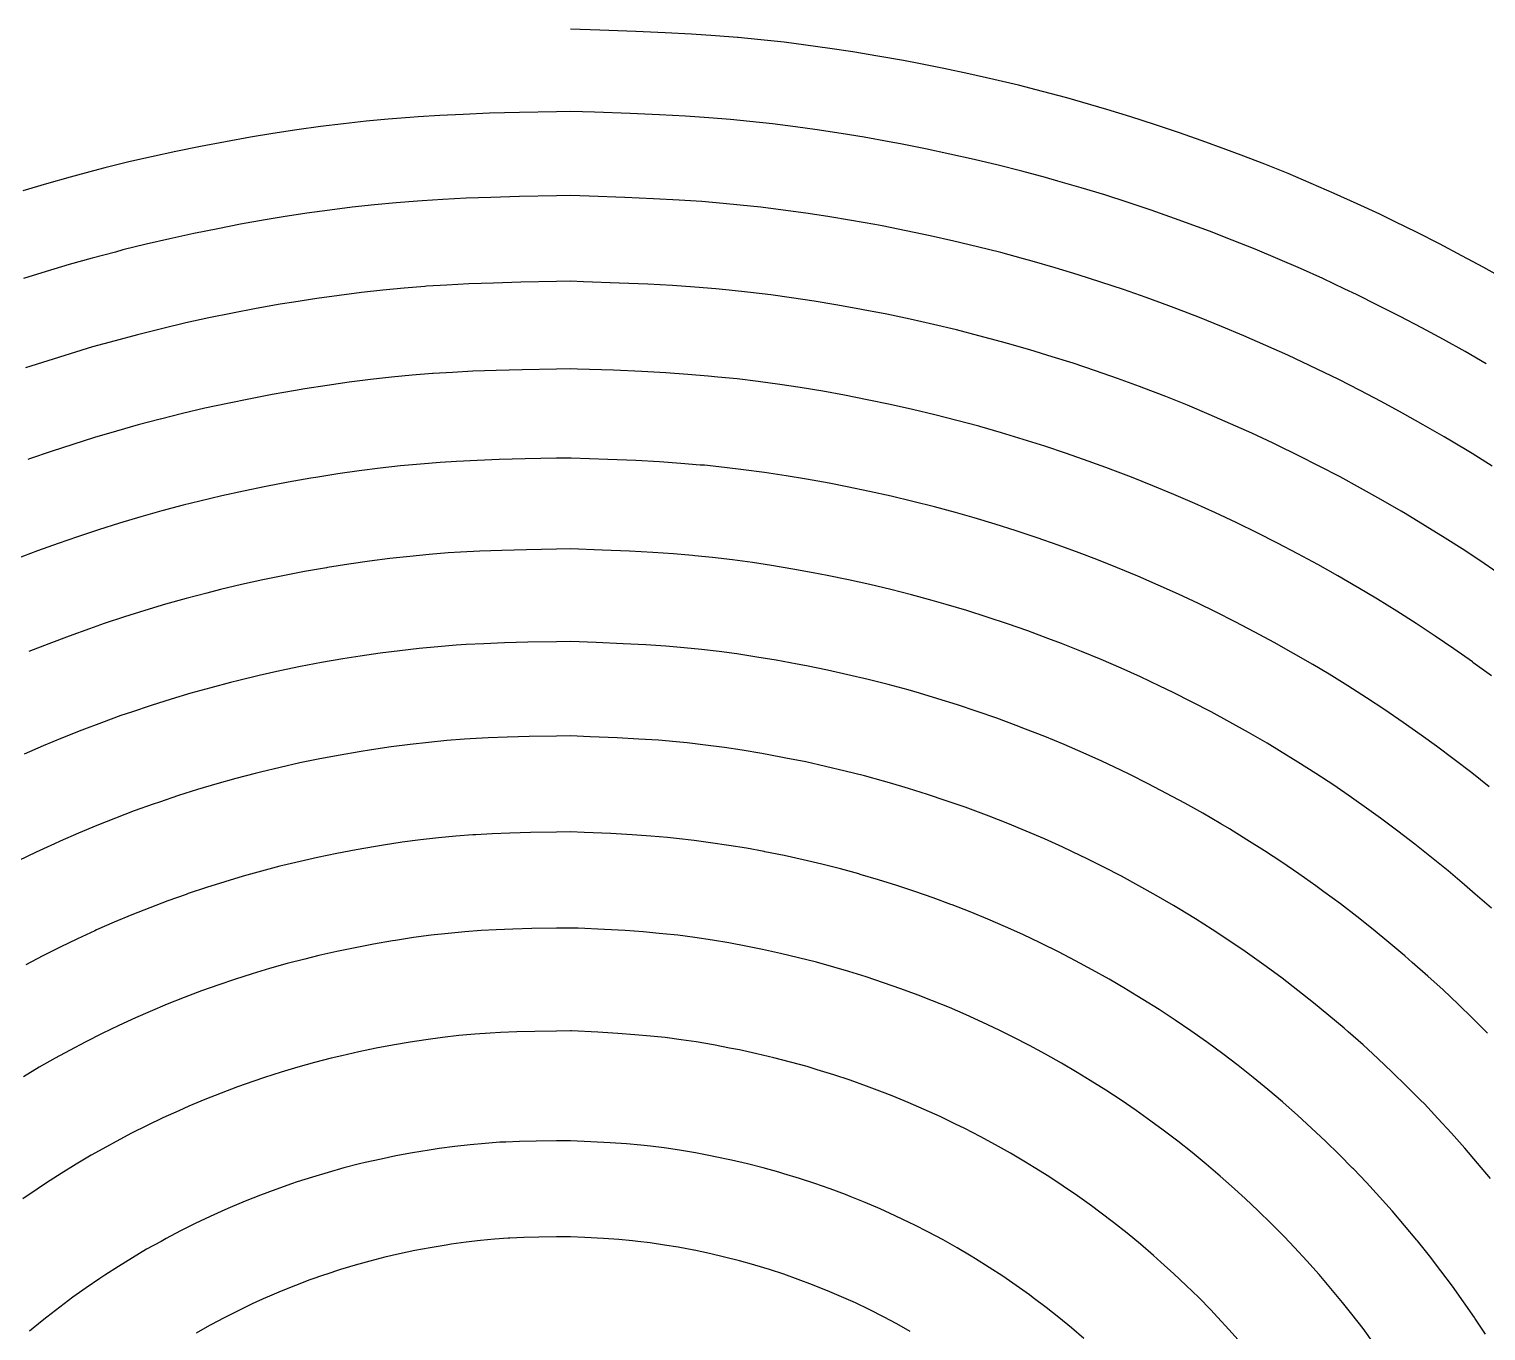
# Model space of a CAD drawing. Header units: inches. Extents: x -136 to 139, y -137 to 140.
# Drawn here: x -39.4 to 66.7, y 45.1 to 140 of the extents above; entities that cross this region are included whole.
import ezdxf

# ---------------------------------------------------------------- set-up
doc = ezdxf.new("R2010")
doc.units = ezdxf.units.IN
doc.header["$MEASUREMENT"] = 0
doc.linetypes.add('Continuous2', pattern=[0])
doc.layers.add('REV 6 Trace', color=1, linetype='Continuous')

msp = doc.modelspace()

# ---------------------------------------------------------------- linework, layer by layer
at = {"layer": 'REV 6 Trace', "color": 7, "linetype": 'Continuous2', "lineweight": -3}
for p, q in [((2.16, 139.93), (0, 140)), ((4.76, 139.83), (2.16, 139.93)), ((6.92, 139.74), (4.76, 139.83)), ((8.83, 139.63), (6.92, 139.74)), ((10.57, 139.51), (8.83, 139.63)), ((12.19, 139.38), (10.57, 139.51)), ((12.24, 139.38), (12.19, 139.38)), ((13.89, 139.22), (12.24, 139.38)), ((15.57, 139.04), (13.89, 139.22)), ((17.16, 138.84), (15.57, 139.04)), ((18.9, 138.6), (17.16, 138.84)), ((20.59, 138.34), (18.9, 138.6)), ((22.41, 138.04), (20.59, 138.34)), ((24.28, 137.71), (22.41, 138.04)), ((25.39, 137.5), (24.28, 137.71)), ((27.23, 137.13), (25.39, 137.5)), ((29.05, 136.74), (27.23, 137.13)), ((30.86, 136.34), (29.05, 136.74)), ((32.65, 135.91), (30.86, 136.34)), ((34.42, 135.46), (32.65, 135.91)), ((36.17, 134.99), (34.42, 135.46)), ((37.35, 134.66), (36.17, 134.99)), ((-7.8, 133.79), (-9.5, 133.71)), ((-5.9, 133.87), (-7.8, 133.79)), ((-3.7, 133.93), (-5.9, 133.87)), ((-1, 133.98), (-3.7, 133.93)), ((0, 134), (-1, 133.98)), ((1.77, 133.94), (0, 134)), ((4.37, 133.85), (1.77, 133.94)), ((6.5, 133.75), (4.37, 133.85)), ((39.1, 134.15), (37.35, 134.66)), ((40.84, 133.62), (39.1, 134.15)), ((-18.21, 132.9), (-19.93, 132.66)), ((-16.53, 133.11), (-18.21, 132.9)), ((-14.89, 133.29), (-16.53, 133.11)), ((-13.27, 133.44), (-14.89, 133.29)), ((-11.69, 133.57), (-13.27, 133.44)), ((-11.09, 133.62), (-11.69, 133.57)), ((-9.5, 133.71), (-11.09, 133.62)), ((8.38, 133.65), (6.5, 133.75)), ((10.09, 133.53), (8.38, 133.65)), ((11.67, 133.41), (10.09, 133.53)), ((13.08, 133.27), (11.67, 133.41)), ((14.73, 133.09), (13.08, 133.27)), ((16.4, 132.89), (14.73, 133.09)), ((17.99, 132.67), (16.4, 132.89)), ((42.58, 133.06), (40.84, 133.62)), ((44.32, 132.48), (42.58, 133.06)), ((-25.13, 131.8), (-26.95, 131.46)), ((-23.3, 132.13), (-25.13, 131.8)), ((-21.68, 132.4), (-23.3, 132.13)), ((-19.93, 132.66), (-21.68, 132.4)), ((19.73, 132.4), (17.99, 132.67)), ((21.41, 132.12), (19.73, 132.4)), ((23.24, 131.8), (21.41, 132.12)), ((24.06, 131.64), (23.24, 131.8)), ((46.04, 131.87), (44.32, 132.48)), ((47.77, 131.24), (46.04, 131.87)), ((-30.52, 130.7), (-32.18, 130.32)), ((-28.74, 131.09), (-30.52, 130.7)), ((-26.95, 131.46), (-28.74, 131.09)), ((25.87, 131.28), (24.06, 131.64)), ((27.65, 130.9), (25.87, 131.28)), ((29.42, 130.51), (27.65, 130.9)), ((48.89, 130.82), (47.77, 131.24)), ((50.6, 130.16), (48.89, 130.82)), ((-34.75, 129.68), (-36.46, 129.22)), ((-33.92, 129.89), (-34.75, 129.68)), ((-32.18, 130.32), (-33.92, 129.89)), ((31.17, 130.09), (29.42, 130.51)), ((32.9, 129.65), (31.17, 130.09)), ((34.62, 129.19), (32.9, 129.65)), ((52.3, 129.47), (50.6, 130.16)), ((-38.18, 128.73), (-39.89, 128.23)), ((-36.46, 129.22), (-38.18, 128.73)), ((35.52, 128.93), (34.62, 129.19)), ((37.23, 128.44), (35.52, 128.93)), ((53.99, 128.76), (52.3, 129.47)), ((55.67, 128.03), (53.99, 128.76)), ((-11.15, 127.47), (-12.7, 127.35)), ((-10.79, 127.5), (-11.15, 127.47)), ((-9.3, 127.59), (-10.79, 127.5)), ((-7.6, 127.68), (-9.3, 127.59)), ((-5.8, 127.74), (-7.6, 127.68)), ((-3.7, 127.8), (-5.8, 127.74)), ((-1, 127.86), (-3.7, 127.8)), ((0, 127.88), (-1, 127.86)), ((1.36, 127.83), (0, 127.88)), ((3.97, 127.73), (1.36, 127.83)), ((6.07, 127.64), (3.97, 127.73)), ((7.92, 127.54), (6.07, 127.64)), ((9.59, 127.43), (7.92, 127.54)), ((11.14, 127.3), (9.59, 127.43)), ((38.94, 127.92), (37.23, 128.44)), ((40.64, 127.37), (38.94, 127.92)), ((57.33, 127.28), (55.67, 128.03)), ((-19.21, 126.58), (-20.93, 126.32)), ((-17.53, 126.81), (-19.21, 126.58)), ((-15.89, 127.02), (-17.53, 126.81)), ((-14.28, 127.2), (-15.89, 127.02)), ((-12.7, 127.35), (-14.28, 127.2)), ((12.38, 127.18), (11.14, 127.3)), ((13.87, 127.02), (12.38, 127.18)), ((15.51, 126.82), (13.87, 127.02)), ((17.17, 126.59), (15.51, 126.82)), ((18.76, 126.35), (17.17, 126.59)), ((20.5, 126.06), (18.76, 126.35)), ((42.34, 126.81), (40.64, 127.37)), ((44.03, 126.21), (42.34, 126.81)), ((58.99, 126.51), (57.33, 127.28)), ((60.07, 125.99), (58.99, 126.51)), ((-25.7, 125.46), (-27.45, 125.11)), ((-24.03, 125.78), (-25.7, 125.46)), ((-22.23, 126.1), (-24.03, 125.78)), ((-20.93, 126.32), (-22.23, 126.1)), ((22.18, 125.76), (20.5, 126.06)), ((22.72, 125.66), (22.18, 125.76)), ((24.48, 125.31), (22.72, 125.66)), ((26.23, 124.94), (24.48, 125.31)), ((45.71, 125.6), (44.03, 126.21)), ((46.57, 125.28), (45.71, 125.6)), ((48.24, 124.63), (46.57, 125.28)), ((61.71, 125.18), (60.07, 125.99)), ((-30.91, 124.33), (-32.61, 123.91)), ((-29.19, 124.73), (-30.91, 124.33)), ((-27.45, 125.11), (-29.19, 124.73)), ((27.95, 124.55), (26.23, 124.94)), ((29.66, 124.14), (27.95, 124.55)), ((49.9, 123.96), (48.24, 124.63)), ((63.34, 124.35), (61.71, 125.18)), ((64.96, 123.49), (63.34, 124.35)), ((-34.84, 123.32), (-36.52, 122.85)), ((-33.16, 123.76), (-34.84, 123.32)), ((-32.61, 123.91), (-33.16, 123.76)), ((31.36, 123.72), (29.66, 124.14)), ((33.03, 123.27), (31.36, 123.72)), ((33.66, 123.09), (33.03, 123.27)), ((51.56, 123.27), (49.9, 123.96)), ((53.2, 122.55), (51.56, 123.27)), ((66.57, 122.62), (64.96, 123.49)), ((-38.19, 122.35), (-39.86, 121.83)), ((-36.52, 122.85), (-38.19, 122.35)), ((35.33, 122.61), (33.66, 123.09)), ((37, 122.1), (35.33, 122.61)), ((38.66, 121.57), (37, 122.1)), ((54.83, 121.82), (53.2, 122.55)), ((68.17, 121.73), (66.57, 122.62)), ((-12.12, 121.13), (-13.66, 120.98)), ((-10.61, 121.25), (-12.12, 121.13)), ((-10.49, 121.26), (-10.61, 121.25)), ((-9, 121.35), (-10.49, 121.26)), ((-7.4, 121.43), (-9, 121.35)), ((-5.6, 121.5), (-7.4, 121.43)), ((-3.6, 121.56), (-5.6, 121.5)), ((-1, 121.61), (-3.6, 121.56)), ((0, 121.63), (-1, 121.61)), ((0.95, 121.59), (0, 121.63)), ((3.56, 121.5), (0.95, 121.59)), ((5.64, 121.41), (3.56, 121.5)), ((7.45, 121.31), (5.64, 121.41)), ((9.08, 121.2), (7.45, 121.31)), ((10.59, 121.07), (9.08, 121.2)), ((11.57, 120.98), (10.59, 121.07)), ((40.32, 121.02), (38.66, 121.57)), ((56.45, 121.06), (54.83, 121.82)), ((57.28, 120.66), (56.45, 121.06)), ((-20.15, 120.11), (-21.15, 119.95)), ((-18.48, 120.37), (-20.15, 120.11)), ((-16.84, 120.6), (-18.48, 120.37)), ((-15.23, 120.81), (-16.84, 120.6)), ((-13.66, 120.98), (-15.23, 120.81)), ((13.13, 120.81), (11.57, 120.98)), ((14.62, 120.63), (13.13, 120.81)), ((16.11, 120.43), (14.62, 120.63)), ((17.77, 120.18), (16.11, 120.43)), ((19.35, 119.92), (17.77, 120.18)), ((41.97, 120.44), (40.32, 121.02)), ((43.62, 119.84), (41.97, 120.44)), ((58.88, 119.87), (57.28, 120.66)), ((-26.34, 118.96), (-28.03, 118.59)), ((-24.62, 119.31), (-26.34, 118.96)), ((-22.9, 119.64), (-24.62, 119.31)), ((-21.15, 119.95), (-22.9, 119.64)), ((21.09, 119.6), (19.35, 119.92)), ((21.35, 119.55), (21.09, 119.6)), ((23.07, 119.22), (21.35, 119.55)), ((24.77, 118.86), (23.07, 119.22)), ((44.2, 119.62), (43.62, 119.84)), ((45.84, 118.99), (44.2, 119.62)), ((47.46, 118.33), (45.84, 118.99)), ((60.48, 119.06), (58.88, 119.87)), ((62.06, 118.23), (60.48, 119.06)), ((-29.7, 118.19), (-31.25, 117.81)), ((-28.03, 118.59), (-29.7, 118.19)), ((26.46, 118.48), (24.77, 118.86)), ((28.13, 118.08), (26.46, 118.48)), ((29.78, 117.66), (28.13, 118.08)), ((49.08, 117.66), (47.46, 118.33)), ((63.63, 117.38), (62.06, 118.23)), ((-34.82, 116.84), (-36.45, 116.35)), ((-33.18, 117.3), (-34.82, 116.84)), ((-31.55, 117.73), (-33.18, 117.3)), ((-31.25, 117.81), (-31.55, 117.73)), ((31.41, 117.22), (29.78, 117.66)), ((31.87, 117.1), (31.41, 117.22)), ((33.49, 116.63), (31.87, 117.1)), ((50.68, 116.96), (49.08, 117.66)), ((52.28, 116.24), (50.68, 116.96)), ((65.2, 116.5), (63.63, 117.38)), ((-38.08, 115.84), (-39.7, 115.31)), ((-36.45, 116.35), (-38.08, 115.84)), ((35.12, 116.13), (33.49, 116.63)), ((36.64, 115.65), (35.12, 116.13)), ((53.86, 115.5), (52.28, 116.24)), ((66.74, 115.61), (65.2, 116.5)), ((-11.52, 114.78), (-13.03, 114.64)), ((-10.05, 114.9), (-11.52, 114.78)), ((-9.99, 114.9), (-10.05, 114.9)), ((-8.6, 114.99), (-9.99, 114.9)), ((-7.1, 115.07), (-8.6, 114.99)), ((-5.4, 115.13), (-7.1, 115.07)), ((-3.5, 115.18), (-5.4, 115.13)), ((-1, 115.23), (-3.5, 115.18)), ((0, 115.25), (-1, 115.23)), ((0.52, 115.23), (0, 115.25)), ((3.15, 115.14), (0.52, 115.23)), ((5.2, 115.05), (3.15, 115.14)), ((6.97, 114.95), (5.2, 115.05)), ((8.57, 114.84), (6.97, 114.95)), ((10.04, 114.72), (8.57, 114.84)), ((10.75, 114.65), (10.04, 114.72)), ((38.26, 115.11), (36.64, 115.65)), ((39.87, 114.54), (38.26, 115.11)), ((54.43, 115.23), (53.86, 115.5)), ((56, 114.46), (54.43, 115.23)), ((-20.04, 113.67), (-21.74, 113.37)), ((-19.36, 113.79), (-20.04, 113.67)), ((-17.72, 114.04), (-19.36, 113.79)), ((-16.12, 114.27), (-17.72, 114.04)), ((-14.56, 114.47), (-16.12, 114.27)), ((-13.03, 114.64), (-14.56, 114.47)), ((12.15, 114.51), (10.75, 114.65)), ((13.69, 114.32), (12.15, 114.51)), ((15.27, 114.11), (13.69, 114.32)), ((16.75, 113.88), (15.27, 114.11)), ((18.41, 113.61), (16.75, 113.88)), ((19.98, 113.32), (18.41, 113.61)), ((41.48, 113.96), (39.87, 114.54)), ((41.8, 113.84), (41.48, 113.96)), ((43.39, 113.22), (41.8, 113.84)), ((57.55, 113.67), (56, 114.46)), ((59.1, 112.86), (57.55, 113.67)), ((-24.98, 112.73), (-26.63, 112.37)), ((-23.32, 113.07), (-24.98, 112.73)), ((-21.74, 113.37), (-23.32, 113.07)), ((21.64, 113), (19.98, 113.32)), ((23.3, 112.65), (21.64, 113)), ((24.94, 112.28), (23.3, 112.65)), ((44.98, 112.59), (43.39, 113.22)), ((46.55, 111.93), (44.98, 112.59)), ((60.64, 112.02), (59.1, 112.86)), ((-29.9, 111.58), (-31.49, 111.16)), ((-29.87, 111.59), (-29.9, 111.58)), ((-28.26, 111.99), (-29.87, 111.59)), ((-26.63, 112.37), (-28.26, 111.99)), ((26.56, 111.9), (24.94, 112.28)), ((28.17, 111.49), (26.56, 111.9)), ((29.76, 111.06), (28.17, 111.49)), ((48.12, 111.25), (46.55, 111.93)), ((62.16, 111.17), (60.64, 112.02)), ((-33.08, 110.71), (-34.67, 110.24)), ((-31.49, 111.16), (-33.08, 110.71)), ((29.84, 111.04), (29.76, 111.06)), ((31.43, 110.58), (29.84, 111.04)), ((33.01, 110.11), (31.43, 110.58)), ((49.67, 110.55), (48.12, 111.25)), ((51.21, 109.83), (49.67, 110.55)), ((63.68, 110.29), (62.16, 111.17)), ((-36.25, 109.74), (-37.83, 109.22)), ((-34.67, 110.24), (-36.25, 109.74)), ((34.59, 109.61), (33.01, 110.11)), ((36.16, 109.08), (34.59, 109.61)), ((51.52, 109.68), (51.21, 109.83)), ((53.05, 108.93), (51.52, 109.68)), ((64.21, 109.98), (63.68, 110.29)), ((65.71, 109.07), (64.21, 109.98)), ((-39.41, 108.68), (-39.54, 108.63)), ((-37.83, 109.22), (-39.41, 108.68)), ((-10.92, 108.31), (-12.37, 108.17)), ((-9.49, 108.43), (-10.92, 108.31)), ((-8.3, 108.5), (-9.49, 108.43)), ((-6.8, 108.58), (-8.3, 108.5)), ((-5.2, 108.64), (-6.8, 108.58)), ((-3.3, 108.69), (-5.2, 108.64)), ((-1, 108.73), (-3.3, 108.69)), ((0, 108.75), (-1, 108.73)), ((0.07, 108.75), (0, 108.75)), ((2.74, 108.65), (0.07, 108.75)), ((4.76, 108.56), (2.74, 108.65)), ((6.49, 108.47), (4.76, 108.56)), ((8.04, 108.36), (6.49, 108.47)), ((9.47, 108.24), (8.04, 108.36)), ((37.73, 108.53), (36.16, 109.08)), ((39.29, 107.96), (37.73, 108.53)), ((54.58, 108.16), (53.05, 108.93)), ((67.19, 108.15), (65.71, 109.07)), ((-18.92, 107.28), (-20.57, 106.99)), ((-18.54, 107.34), (-18.92, 107.28)), ((-16.95, 107.59), (-18.54, 107.34)), ((-15.39, 107.81), (-16.95, 107.59)), ((-13.86, 108.01), (-15.39, 107.81)), ((-12.37, 108.17), (-13.86, 108.01)), ((9.78, 108.22), (9.47, 108.24)), ((11.24, 108.07), (9.78, 108.22)), ((12.63, 107.9), (11.24, 108.07)), ((14.16, 107.7), (12.63, 107.9)), ((15.72, 107.46), (14.16, 107.7)), ((17.2, 107.21), (15.72, 107.46)), ((39.35, 107.94), (39.29, 107.96)), ((40.9, 107.35), (39.35, 107.94)), ((42.44, 106.73), (40.9, 107.35)), ((56.09, 107.37), (54.58, 108.16)), ((57.58, 106.56), (56.09, 107.37)), ((-23.82, 106.34), (-25.41, 105.99)), ((-22.2, 106.67), (-23.82, 106.34)), ((-20.57, 106.99), (-22.2, 106.67)), ((18.85, 106.92), (17.2, 107.21)), ((20.18, 106.66), (18.85, 106.92)), ((21.8, 106.32), (20.18, 106.66)), ((23.39, 105.97), (21.8, 106.32)), ((43.98, 106.09), (42.44, 106.73)), ((59.07, 105.72), (57.58, 106.56)), ((-28.22, 105.31), (-29.77, 104.9)), ((-27, 105.61), (-28.22, 105.31)), ((-25.41, 105.99), (-27, 105.61)), ((24.97, 105.59), (23.39, 105.97)), ((26.53, 105.19), (24.97, 105.59)), ((28.08, 104.78), (26.53, 105.19)), ((45.5, 105.43), (43.98, 106.09)), ((47.01, 104.75), (45.5, 105.43)), ((60.55, 104.87), (59.07, 105.72)), ((-31.31, 104.46), (-32.85, 104)), ((-29.77, 104.9), (-31.31, 104.46)), ((29.43, 104.39), (28.08, 104.78)), ((30.97, 103.93), (29.43, 104.39)), ((48.52, 104.04), (47.01, 104.75)), ((48.57, 104.02), (48.52, 104.04)), ((60.84, 104.7), (60.55, 104.87)), ((62.3, 103.82), (60.84, 104.7)), ((-35.93, 103.01), (-37.32, 102.53)), ((-34.39, 103.52), (-35.93, 103.01)), ((-32.85, 104), (-34.39, 103.52)), ((32.5, 103.44), (30.97, 103.93)), ((34.03, 102.94), (32.5, 103.44)), ((50.06, 103.29), (48.57, 104.02)), ((51.54, 102.54), (50.06, 103.29)), ((63.75, 102.92), (62.3, 103.82)), ((-38.84, 101.98), (-40.36, 101.41)), ((-37.32, 102.53), (-38.84, 101.98)), ((-6.6, 101.96), (-8, 101.89)), ((-5, 102.02), (-6.6, 101.96)), ((-3.2, 102.07), (-5, 102.02)), ((-1, 102.11), (-3.2, 102.07)), ((0, 102.13), (-1, 102.11)), ((2.31, 102.04), (0, 102.13)), ((4.31, 101.95), (2.31, 102.04)), ((6, 101.86), (4.31, 101.95)), ((35.55, 102.4), (34.03, 102.94)), ((37.07, 101.85), (35.55, 102.4)), ((53.01, 101.77), (51.54, 102.54)), ((65.18, 102), (63.75, 102.92)), ((66.6, 101.06), (65.18, 102)), ((-16.15, 101.01), (-17.7, 100.77)), ((-14.63, 101.23), (-16.15, 101.01)), ((-13.15, 101.42), (-14.63, 101.23)), ((-11.71, 101.58), (-13.15, 101.42)), ((-10.29, 101.72), (-11.71, 101.58)), ((-8.91, 101.83), (-10.29, 101.72)), ((-8, 101.89), (-8.91, 101.83)), ((7.51, 101.76), (6, 101.86)), ((8.89, 101.64), (7.51, 101.76)), ((9.07, 101.63), (8.89, 101.64)), ((10.36, 101.5), (9.07, 101.63)), ((11.81, 101.33), (10.36, 101.5)), ((13.28, 101.13), (11.81, 101.33)), ((14.67, 100.92), (13.28, 101.13)), ((16.22, 100.66), (14.67, 100.92)), ((38.37, 101.35), (37.07, 101.85)), ((39.87, 100.75), (38.37, 101.35)), ((54.47, 100.98), (53.01, 101.77)), ((55.92, 100.17), (54.47, 100.98)), ((68.01, 100.1), (66.6, 101.06)), ((-22.41, 99.87), (-23.96, 99.53)), ((-20.84, 100.19), (-22.41, 99.87)), ((-19.37, 100.47), (-20.84, 100.19)), ((-17.77, 100.75), (-19.37, 100.47)), ((-17.7, 100.77), (-17.77, 100.75)), ((17.7, 100.39), (16.22, 100.66)), ((18.71, 100.19), (17.7, 100.39)), ((20.27, 99.87), (18.71, 100.19)), ((21.82, 99.53), (20.27, 99.87)), ((41.36, 100.13), (39.87, 100.75)), ((42.84, 99.49), (41.36, 100.13)), ((57.35, 99.34), (55.92, 100.17)), ((-26.5, 98.91), (-28, 98.51)), ((-25.49, 99.17), (-26.5, 98.91)), ((-23.96, 99.53), (-25.49, 99.17)), ((23.35, 99.16), (21.82, 99.53)), ((24.86, 98.78), (23.35, 99.16)), ((26.36, 98.37), (24.86, 98.78)), ((44.31, 98.83), (42.84, 99.49)), ((45.77, 98.14), (44.31, 98.83)), ((57.4, 99.31), (57.35, 99.34)), ((58.82, 98.46), (57.4, 99.31)), ((-29.5, 98.09), (-31, 97.65)), ((-28, 98.51), (-29.5, 98.09)), ((27.4, 98.08), (26.36, 98.37)), ((28.89, 97.63), (27.4, 98.08)), ((47.01, 97.54), (45.77, 98.14)), ((60.23, 97.59), (58.82, 98.46)), ((-33.98, 96.69), (-35.05, 96.31)), ((-32.49, 97.18), (-33.98, 96.69)), ((-31, 97.65), (-32.49, 97.18)), ((30.37, 97.16), (28.89, 97.63)), ((31.85, 96.67), (30.37, 97.16)), ((33.33, 96.15), (31.85, 96.67)), ((48.45, 96.81), (47.01, 97.54)), ((49.88, 96.07), (48.45, 96.81)), ((61.63, 96.69), (60.23, 97.59)), ((63.02, 95.78), (61.63, 96.69)), ((-36.53, 95.78), (-38, 95.22)), ((-35.05, 96.31), (-36.53, 95.78)), ((34.8, 95.61), (33.33, 96.15)), ((35.79, 95.23), (34.8, 95.61)), ((51.3, 95.3), (49.88, 96.07)), ((64.39, 94.84), (63.02, 95.78)), ((-38, 95.22), (-39.46, 94.64)), ((-13.86, 94.53), (-15.33, 94.31)), ((-12.43, 94.71), (-13.86, 94.53)), ((-11.03, 94.87), (-12.43, 94.71)), ((-9.66, 95), (-11.03, 94.87)), ((-8.32, 95.11), (-9.66, 95)), ((-7.6, 95.15), (-8.32, 95.11)), ((-6.3, 95.22), (-7.6, 95.15)), ((-4.8, 95.28), (-6.3, 95.22)), ((-3.1, 95.32), (-4.8, 95.28)), ((-1, 95.36), (-3.1, 95.32)), ((0, 95.38), (-1, 95.36)), ((1.89, 95.3), (0, 95.38)), ((3.86, 95.22), (1.89, 95.3)), ((5.5, 95.13), (3.86, 95.22)), ((6.97, 95.03), (5.5, 95.13)), ((8.3, 94.92), (6.97, 95.03)), ((9.56, 94.79), (8.3, 94.92)), ((10.85, 94.64), (9.56, 94.79)), ((12.14, 94.47), (10.85, 94.64)), ((37.25, 94.66), (35.79, 95.23)), ((38.69, 94.06), (37.25, 94.66)), ((52.71, 94.51), (51.3, 95.3)), ((54.1, 93.7), (52.71, 94.51)), ((65.74, 93.89), (64.39, 94.84)), ((-19.67, 93.55), (-21.18, 93.24)), ((-18.14, 93.84), (-19.67, 93.55)), ((-16.59, 94.11), (-18.14, 93.84)), ((-15.33, 94.31), (-16.59, 94.11)), ((13.6, 94.25), (12.14, 94.47)), ((14.99, 94.02), (13.6, 94.25)), ((16.53, 93.74), (14.99, 94.02)), ((17.21, 93.61), (16.53, 93.74)), ((18.73, 93.29), (17.21, 93.61)), ((40.13, 93.44), (38.69, 94.06)), ((41.55, 92.8), (40.13, 93.44)), ((55.29, 92.99), (54.1, 93.7)), ((65.78, 93.86), (65.74, 93.89)), ((67.13, 92.89), (65.78, 93.86)), ((-24.76, 92.4), (-26.21, 92.01)), ((-24.15, 92.55), (-24.76, 92.4)), ((-22.68, 92.9), (-24.15, 92.55)), ((-21.18, 93.24), (-22.68, 92.9)), ((20.23, 92.96), (18.73, 93.29)), ((21.7, 92.61), (20.23, 92.96)), ((23.17, 92.24), (21.7, 92.61)), ((42.96, 92.13), (41.55, 92.8)), ((56.66, 92.14), (55.29, 92.99)), ((-27.66, 91.61), (-29.1, 91.18)), ((-26.21, 92.01), (-27.66, 91.61)), ((24.61, 91.85), (23.17, 92.24)), ((25.44, 91.61), (24.61, 91.85)), ((26.78, 91.21), (25.44, 91.61)), ((43.92, 91.67), (42.96, 92.13)), ((45.31, 90.97), (43.92, 91.67)), ((58.01, 91.28), (56.66, 92.14)), ((-31.98, 90.24), (-32.75, 89.98)), ((-30.54, 90.72), (-31.98, 90.24)), ((-29.1, 91.18), (-30.54, 90.72)), ((28.21, 90.76), (26.78, 91.21)), ((29.64, 90.29), (28.21, 90.76)), ((31.07, 89.79), (29.64, 90.29)), ((46.7, 90.25), (45.31, 90.97)), ((48.07, 89.5), (46.7, 90.25)), ((59.36, 90.39), (58.01, 91.28)), ((60.69, 89.48), (59.36, 90.39)), ((-34.18, 89.46), (-35.6, 88.92)), ((-32.75, 89.98), (-34.18, 89.46)), ((32.49, 89.26), (31.07, 89.79)), ((33.18, 89), (32.49, 89.26)), ((49.43, 88.74), (48.07, 89.5)), ((62.01, 88.56), (60.69, 89.48)), ((-37.01, 88.36), (-38.41, 87.78)), ((-35.6, 88.92), (-37.01, 88.36)), ((-9.01, 88.16), (-10.33, 88.03)), ((-7.72, 88.26), (-9.01, 88.16)), ((-7.3, 88.29), (-7.72, 88.26)), ((-6, 88.36), (-7.3, 88.29)), ((-4.6, 88.41), (-6, 88.36)), ((-3, 88.45), (-4.6, 88.41)), ((-1, 88.49), (-3, 88.45)), ((0, 88.5), (-1, 88.49)), ((1.45, 88.44), (0, 88.5)), ((3.4, 88.36), (1.45, 88.44)), ((5, 88.27), (3.4, 88.36)), ((6.42, 88.18), (5, 88.27)), ((7.7, 88.07), (6.42, 88.18)), ((34.58, 88.45), (33.18, 89)), ((35.98, 87.87), (34.58, 88.45)), ((50.78, 87.96), (49.43, 88.74)), ((63.12, 87.75), (62.01, 88.56)), ((-38.41, 87.78), (-39.8, 87.18)), ((-16.78, 87.1), (-18.26, 86.83)), ((-15.4, 87.34), (-16.78, 87.1)), ((-14.49, 87.49), (-15.4, 87.34)), ((-13.07, 87.7), (-14.49, 87.49)), ((-11.68, 87.88), (-13.07, 87.7)), ((-10.33, 88.03), (-11.68, 87.88)), ((8.52, 87.99), (7.7, 88.07)), ((9.86, 87.83), (8.52, 87.99)), ((11.23, 87.65), (9.86, 87.83)), ((12.51, 87.46), (11.23, 87.65)), ((13.96, 87.22), (12.51, 87.46)), ((15.33, 86.96), (13.96, 87.22)), ((37.37, 87.27), (35.98, 87.87)), ((38.74, 86.65), (37.37, 87.27)), ((51.69, 87.41), (50.78, 87.96)), ((53.02, 86.59), (51.69, 87.41)), ((64.41, 86.78), (63.12, 87.75)), ((-21.15, 86.21), (-22.57, 85.86)), ((-19.71, 86.53), (-21.15, 86.21)), ((-18.26, 86.83), (-19.71, 86.53)), ((15.7, 86.89), (15.33, 86.96)), ((17.16, 86.6), (15.7, 86.89)), ((18.6, 86.28), (17.16, 86.6)), ((20.03, 85.94), (18.6, 86.28)), ((40.11, 86.01), (38.74, 86.65)), ((40.77, 85.69), (40.11, 86.01)), ((54.33, 85.76), (53.02, 86.59)), ((65.69, 85.8), (64.41, 86.78)), ((-25.77, 85), (-27.17, 84.59)), ((-24.38, 85.39), (-25.77, 85)), ((-22.98, 85.76), (-24.38, 85.39)), ((-22.57, 85.86), (-22.98, 85.76)), ((21.44, 85.58), (20.03, 85.94)), ((22.83, 85.2), (21.44, 85.58)), ((23.25, 85.08), (22.83, 85.2)), ((24.64, 84.67), (23.25, 85.08)), ((42.12, 85.01), (40.77, 85.69)), ((43.45, 84.31), (42.12, 85.01)), ((55.64, 84.9), (54.33, 85.76)), ((66.95, 84.8), (65.69, 85.8)), ((-28.55, 84.15), (-29.94, 83.68)), ((-27.17, 84.59), (-28.55, 84.15)), ((26.02, 84.24), (24.64, 84.67)), ((27.4, 83.78), (26.02, 84.24)), ((44.78, 83.6), (43.45, 84.31)), ((56.92, 84.02), (55.64, 84.9)), ((58.2, 83.12), (56.92, 84.02)), ((-31.78, 83.03), (-33.15, 82.51)), ((-30.4, 83.52), (-31.78, 83.03)), ((-29.94, 83.68), (-30.4, 83.52)), ((28.77, 83.3), (27.4, 83.78)), ((30.14, 82.8), (28.77, 83.3)), ((46.1, 82.86), (44.78, 83.6)), ((47.4, 82.1), (46.1, 82.86)), ((59.05, 82.5), (58.2, 83.12)), ((-34.51, 81.97), (-35.85, 81.41)), ((-33.15, 82.51), (-34.51, 81.97)), ((30.52, 82.65), (30.14, 82.8)), ((31.88, 82.12), (30.52, 82.65)), ((33.22, 81.56), (31.88, 82.12)), ((48.03, 81.73), (47.4, 82.1)), ((60.3, 81.57), (59.05, 82.5)), ((-37.19, 80.82), (-37.6, 80.64)), ((-35.85, 81.41), (-37.19, 80.82)), ((-12.25, 80.75), (-13.62, 80.54)), ((-10.92, 80.92), (-12.25, 80.75)), ((-9.62, 81.07), (-10.92, 80.92)), ((-8.35, 81.19), (-9.62, 81.07)), ((-7.11, 81.29), (-8.35, 81.19)), ((-6.9, 81.3), (-7.11, 81.29)), ((-5.7, 81.37), (-6.9, 81.3)), ((-4.4, 81.42), (-5.7, 81.37)), ((-2.9, 81.46), (-4.4, 81.42)), ((-1, 81.49), (-2.9, 81.46)), ((0, 81.5), (-1, 81.49)), ((1.01, 81.46), (0, 81.5)), ((2.94, 81.38), (1.01, 81.46)), ((4.5, 81.29), (2.94, 81.38)), ((5.86, 81.2), (4.5, 81.29)), ((7.09, 81.09), (5.86, 81.2)), ((7.74, 81.03), (7.09, 81.09)), ((9.02, 80.88), (7.74, 81.03)), ((10.21, 80.72), (9.02, 80.88)), ((11.56, 80.52), (10.21, 80.72)), ((34.56, 80.99), (33.22, 81.56)), ((35.88, 80.39), (34.56, 80.99)), ((49.31, 80.94), (48.03, 81.73)), ((50.59, 80.13), (49.31, 80.94)), ((61.54, 80.62), (60.3, 81.57)), ((-38.93, 80.03), (-40.25, 79.4)), ((-37.6, 80.64), (-38.93, 80.03)), ((-18.43, 79.65), (-19.69, 79.36)), ((-17.03, 79.94), (-18.43, 79.65)), ((-15.62, 80.21), (-17.03, 79.94)), ((-14.19, 80.45), (-15.62, 80.21)), ((-13.62, 80.54), (-14.19, 80.45)), ((12.84, 80.31), (11.56, 80.52)), ((14.12, 80.07), (12.84, 80.31)), ((14.17, 80.06), (14.12, 80.07)), ((15.57, 79.78), (14.17, 80.06)), ((16.96, 79.47), (15.57, 79.78)), ((37.2, 79.77), (35.88, 80.39)), ((37.57, 79.59), (37.2, 79.77)), ((51.84, 79.3), (50.59, 80.13)), ((62.76, 79.65), (61.54, 80.62)), ((63.97, 78.66), (62.76, 79.65)), ((-22.51, 78.65), (-23.85, 78.28)), ((-21.17, 79), (-22.51, 78.65)), ((-20.96, 79.06), (-21.17, 79)), ((-19.69, 79.36), (-20.96, 79.06)), ((18.33, 79.15), (16.96, 79.47)), ((19.68, 78.81), (18.33, 79.15)), ((21.02, 78.44), (19.68, 78.81)), ((38.87, 78.94), (37.57, 79.59)), ((40.16, 78.27), (38.87, 78.94)), ((53.09, 78.45), (51.84, 79.3)), ((65.16, 77.66), (63.97, 78.66)), ((-25.19, 77.88), (-26.52, 77.45)), ((-23.85, 78.28), (-25.19, 77.88)), ((21.13, 78.41), (21.02, 78.44)), ((22.46, 78.02), (21.13, 78.41)), ((23.79, 77.6), (22.46, 78.02)), ((25.11, 77.17), (23.79, 77.6)), ((41.44, 77.58), (40.16, 78.27)), ((42.7, 76.87), (41.44, 77.58)), ((54.32, 77.58), (53.09, 78.45)), ((54.91, 77.15), (54.32, 77.58)), ((65.95, 76.97), (65.16, 77.66)), ((-29.33, 76.48), (-30.64, 75.98)), ((-28.01, 76.95), (-29.33, 76.48)), ((-27.85, 77.01), (-28.01, 76.95)), ((-26.52, 77.45), (-27.85, 77.01)), ((26.43, 76.7), (25.11, 77.17)), ((27.74, 76.22), (26.43, 76.7)), ((43.96, 76.14), (42.7, 76.87)), ((56.12, 76.26), (54.91, 77.15)), ((67.12, 75.94), (65.95, 76.97)), ((-31.95, 75.46), (-33.24, 74.92)), ((-30.64, 75.98), (-31.95, 75.46)), ((27.83, 76.18), (27.74, 76.22)), ((29.13, 75.68), (27.83, 76.18)), ((30.43, 75.15), (29.13, 75.68)), ((44.31, 75.93), (43.96, 76.14)), ((45.55, 75.17), (44.31, 75.93)), ((57.32, 75.34), (56.12, 76.26)), ((-34.53, 74.36), (-34.65, 74.3)), ((-33.24, 74.92), (-34.53, 74.36)), ((-5.4, 74.38), (-6.5, 74.31)), ((-4.2, 74.42), (-5.4, 74.38)), ((-2.8, 74.46), (-4.2, 74.42)), ((-1, 74.49), (-2.8, 74.46)), ((0, 74.5), (-1, 74.49)), ((0.57, 74.48), (0, 74.5)), ((2.48, 74.39), (0.57, 74.48)), ((3.99, 74.31), (2.48, 74.39)), ((31.71, 74.59), (30.43, 75.15)), ((32.98, 74.02), (31.71, 74.59)), ((46.77, 74.39), (45.55, 75.17)), ((47.99, 73.59), (46.77, 74.39)), ((58.5, 74.4), (57.32, 75.34)), ((59.66, 73.45), (58.5, 74.4)), ((-35.92, 73.72), (-37.19, 73.11)), ((-34.65, 74.3), (-35.92, 73.72)), ((-14.34, 73.32), (-15.69, 73.07)), ((-12.97, 73.56), (-14.34, 73.32)), ((-12.74, 73.6), (-12.97, 73.56)), ((-11.42, 73.8), (-12.74, 73.6)), ((-10.14, 73.97), (-11.42, 73.8)), ((-8.9, 74.11), (-10.14, 73.97)), ((-7.69, 74.22), (-8.9, 74.11)), ((-6.5, 74.31), (-7.69, 74.22)), ((5.3, 74.22), (3.99, 74.31)), ((6.48, 74.11), (5.3, 74.22)), ((6.73, 74.09), (6.48, 74.11)), ((7.83, 73.97), (6.73, 74.09)), ((9.07, 73.81), (7.83, 73.97)), ((10.35, 73.61), (9.07, 73.81)), ((11.54, 73.42), (10.35, 73.61)), ((12.9, 73.16), (11.54, 73.42)), ((34.24, 73.42), (32.98, 74.02)), ((34.33, 73.38), (34.24, 73.42)), ((35.58, 72.76), (34.33, 73.38)), ((49.19, 72.78), (47.99, 73.59)), ((60.81, 72.48), (59.66, 73.45)), ((-38.44, 72.48), (-39.68, 71.83)), ((-37.19, 73.11), (-38.44, 72.48)), ((-19.36, 72.24), (-20.64, 71.91)), ((-18.34, 72.49), (-19.36, 72.24)), ((-17.02, 72.79), (-18.34, 72.49)), ((-15.69, 73.07), (-17.02, 72.79)), ((14, 72.94), (12.9, 73.16)), ((15.32, 72.65), (14, 72.94)), ((16.63, 72.34), (15.32, 72.65)), ((17.93, 72.01), (16.63, 72.34)), ((36.81, 72.12), (35.58, 72.76)), ((50.37, 71.94), (49.19, 72.78)), ((61.36, 72), (60.81, 72.48)), ((-23.2, 71.17), (-24.47, 70.76)), ((-21.92, 71.55), (-23.2, 71.17)), ((-20.64, 71.91), (-21.92, 71.55)), ((19.2, 71.66), (17.93, 72.01)), ((20.3, 71.34), (19.2, 71.66)), ((21.56, 70.94), (20.3, 71.34)), ((38.04, 71.46), (36.81, 72.12)), ((39.26, 70.78), (38.04, 71.46)), ((50.7, 71.7), (50.37, 71.94)), ((51.87, 70.84), (50.7, 71.7)), ((62.49, 71), (61.36, 72)), ((-25.61, 70.37), (-26.88, 69.92)), ((-24.47, 70.76), (-25.61, 70.37)), ((22.83, 70.52), (21.56, 70.94)), ((24.09, 70.08), (22.83, 70.52)), ((25.34, 69.62), (24.09, 70.08)), ((40.46, 70.08), (39.26, 70.78)), ((40.54, 70.03), (40.46, 70.08)), ((53.02, 69.96), (51.87, 70.84)), ((63.6, 69.99), (62.49, 71)), ((-28.14, 69.45), (-29.38, 68.95)), ((-26.88, 69.92), (-28.14, 69.45)), ((26.39, 69.2), (25.34, 69.62)), ((27.62, 68.7), (26.39, 69.2)), ((41.73, 69.3), (40.54, 70.03)), ((42.91, 68.56), (41.73, 69.3)), ((54.16, 69.06), (53.02, 69.96)), ((55.28, 68.14), (54.16, 69.06)), ((64.69, 68.95), (63.6, 69.99)), ((-31.69, 67.96), (-32.91, 67.4)), ((-30.62, 68.43), (-31.69, 67.96)), ((-29.38, 68.95), (-30.62, 68.43)), ((28.85, 68.17), (27.62, 68.7)), ((30.06, 67.62), (28.85, 68.17)), ((44.07, 67.79), (42.91, 68.56)), ((56.39, 67.2), (55.28, 68.14)), ((65.77, 67.9), (64.69, 68.95)), ((-32.91, 67.4), (-34.12, 66.82)), ((-5.1, 66.89), (-5.85, 66.85)), ((-3.9, 66.94), (-5.1, 66.89)), ((-2.6, 66.97), (-3.9, 66.94)), ((-1, 66.99), (-2.6, 66.97)), ((0, 67), (-1, 66.99)), ((0.08, 67), (0, 67)), ((2, 66.91), (0.08, 67)), ((3.46, 66.82), (2, 66.91)), ((31.26, 67.05), (30.06, 67.62)), ((32.27, 66.55), (31.26, 67.05)), ((45.22, 67.01), (44.07, 67.79)), ((46.36, 66.2), (45.22, 67.01)), ((56.69, 66.94), (56.39, 67.2)), ((57.78, 65.98), (56.69, 66.94)), ((66.83, 66.83), (65.77, 67.9)), ((-35.32, 66.22), (-36.5, 65.59)), ((-34.12, 66.82), (-35.32, 66.22)), ((-12.97, 65.97), (-14.15, 65.75)), ((-11.67, 66.19), (-12.97, 65.97)), ((-10.53, 66.36), (-11.67, 66.19)), ((-9.31, 66.52), (-10.53, 66.36)), ((-8.12, 66.66), (-9.31, 66.52)), ((-6.97, 66.77), (-8.12, 66.66)), ((-5.85, 66.85), (-6.97, 66.77)), ((4.71, 66.73), (3.46, 66.82)), ((5.83, 66.63), (4.71, 66.73)), ((6.9, 66.52), (5.83, 66.63)), ((8.08, 66.36), (6.9, 66.52)), ((9.17, 66.2), (8.08, 66.36)), ((10.42, 65.99), (9.17, 66.2)), ((11.6, 65.76), (10.42, 65.99)), ((33.46, 65.94), (32.27, 66.55)), ((34.63, 65.3), (33.46, 65.94)), ((46.43, 66.15), (46.36, 66.2)), ((47.55, 65.33), (46.43, 66.15)), ((58.85, 65), (57.78, 65.98)), ((-37.54, 65.02), (-38.71, 64.36)), ((-36.5, 65.59), (-37.54, 65.02)), ((-17.42, 65.02), (-18.64, 64.7)), ((-16.66, 65.2), (-17.42, 65.02)), ((-15.41, 65.49), (-16.66, 65.2)), ((-14.15, 65.75), (-15.41, 65.49)), ((12.32, 65.62), (11.6, 65.76)), ((13.58, 65.34), (12.32, 65.62)), ((14.82, 65.05), (13.58, 65.34)), ((16.05, 64.73), (14.82, 65.05)), ((35.79, 64.65), (34.63, 65.3)), ((48.66, 64.48), (47.55, 65.33)), ((59.9, 64), (58.85, 65)), ((-38.71, 64.36), (-39.86, 63.67)), ((-21.07, 64), (-22.28, 63.61)), ((-19.86, 64.36), (-21.07, 64)), ((-18.64, 64.7), (-19.86, 64.36)), ((17.25, 64.4), (16.05, 64.73)), ((17.99, 64.18), (17.25, 64.4)), ((19.19, 63.81), (17.99, 64.18)), ((20.39, 63.41), (19.19, 63.81)), ((36.94, 63.98), (35.79, 64.65)), ((37.89, 63.39), (36.94, 63.98)), ((49.75, 63.62), (48.66, 64.48)), ((60.94, 62.99), (59.9, 64)), ((-24.26, 62.92), (-25.45, 62.48)), ((-23.06, 63.35), (-24.26, 62.92)), ((-22.28, 63.61), (-23.06, 63.35)), ((21.58, 62.99), (20.39, 63.41)), ((22.76, 62.54), (21.58, 62.99)), ((39.02, 62.68), (37.89, 63.39)), ((40.13, 61.95), (39.02, 62.68)), ((50.83, 62.74), (49.75, 63.62)), ((51.89, 61.84), (50.83, 62.74)), ((61.96, 61.96), (60.94, 62.99)), ((-26.64, 62.01), (-27.81, 61.51)), ((-25.45, 62.48), (-26.64, 62.01)), ((23.46, 62.27), (22.76, 62.54)), ((24.63, 61.79), (23.46, 62.27)), ((25.79, 61.29), (24.63, 61.79)), ((41.23, 61.2), (40.13, 61.95)), ((51.95, 61.78), (51.89, 61.84)), ((53, 60.86), (51.95, 61.78)), ((62.24, 61.68), (61.96, 61.96)), ((63.23, 60.63), (62.24, 61.68)), ((-29.69, 60.67), (-30.84, 60.12)), ((-28.54, 61.19), (-29.69, 60.67)), ((-27.81, 61.51), (-28.54, 61.19)), ((26.94, 60.76), (25.79, 61.29)), ((28.08, 60.22), (26.94, 60.76)), ((42.31, 60.43), (41.23, 61.2)), ((54.02, 59.93), (53, 60.86)), ((64.22, 59.56), (63.23, 60.63)), ((-31.98, 59.55), (-33.1, 58.95)), ((-30.84, 60.12), (-31.98, 59.55)), ((28.75, 59.89), (28.08, 60.22)), ((29.87, 59.31), (28.75, 59.89)), ((43.21, 59.77), (42.31, 60.43)), ((44.27, 58.96), (43.21, 59.77)), ((55.04, 58.97), (54.02, 59.93)), ((65.18, 58.47), (64.22, 59.56)), ((-33.81, 58.56), (-34.92, 57.94)), ((-33.1, 58.95), (-33.81, 58.56)), ((-9.56, 58.43), (-10.28, 58.32)), ((-8.41, 58.59), (-9.56, 58.43)), ((-7.29, 58.71), (-8.41, 58.59)), ((-6.21, 58.81), (-7.29, 58.71)), ((-5.15, 58.89), (-6.21, 58.81)), ((-4.7, 58.91), (-5.15, 58.89)), ((-3.7, 58.95), (-4.7, 58.91)), ((-2.5, 58.98), (-3.7, 58.95)), ((-1, 59), (-2.5, 58.98)), ((0, 59), (-1, 59)), ((1.5, 58.93), (0, 59)), ((2.9, 58.85), (1.5, 58.93)), ((4.08, 58.77), (2.9, 58.85)), ((5.13, 58.68), (4.08, 58.77)), ((5.83, 58.6), (5.13, 58.68)), ((6.83, 58.48), (5.83, 58.6)), ((7.96, 58.31), (6.83, 58.48)), ((30.98, 58.71), (29.87, 59.31)), ((32.08, 58.09), (30.98, 58.71)), ((45.31, 58.14), (44.27, 58.96)), ((56.03, 58), (55.04, 58.97)), ((66.12, 57.38), (65.18, 58.47)), ((-34.92, 57.94), (-36.02, 57.29)), ((-14.95, 57.41), (-15.36, 57.31)), ((-13.78, 57.67), (-14.95, 57.41)), ((-12.71, 57.9), (-13.78, 57.67)), ((-11.5, 58.12), (-12.71, 57.9)), ((-10.28, 58.32), (-11.5, 58.12)), ((9.13, 58.12), (7.96, 58.31)), ((10.21, 57.91), (9.13, 58.12)), ((10.55, 57.84), (10.21, 57.91)), ((11.74, 57.59), (10.55, 57.84)), ((12.91, 57.32), (11.74, 57.59)), ((33.17, 57.45), (32.08, 58.09)), ((33.8, 57.06), (33.17, 57.45)), ((46.34, 57.29), (45.31, 58.14)), ((57.01, 57.01), (56.03, 58)), ((67.05, 56.26), (66.12, 57.38)), ((-37.1, 56.62), (-38.17, 55.93)), ((-36.02, 57.29), (-37.1, 56.62)), ((-18.78, 56.36), (-19.92, 56)), ((-17.64, 56.7), (-18.78, 56.36)), ((-16.5, 57.02), (-17.64, 56.7)), ((-15.36, 57.31), (-16.5, 57.02)), ((14.06, 57.02), (12.91, 57.32)), ((15.19, 56.71), (14.06, 57.02)), ((15.56, 56.6), (15.19, 56.71)), ((16.69, 56.26), (15.56, 56.6)), ((34.87, 56.39), (33.8, 57.06)), ((35.92, 55.69), (34.87, 56.39)), ((47.35, 56.43), (46.34, 57.29)), ((48.18, 55.7), (47.35, 56.43)), ((57.07, 56.95), (57.01, 57.01)), ((58.03, 55.95), (57.07, 56.95)), ((-38.85, 55.48), (-39.9, 54.76)), ((-38.17, 55.93), (-38.85, 55.48)), ((-21.46, 55.46), (-22.58, 55.04)), ((-20.33, 55.86), (-21.46, 55.46)), ((-19.92, 56), (-20.33, 55.86)), ((17.81, 55.89), (16.69, 56.26)), ((18.93, 55.49), (17.81, 55.89)), ((20.05, 55.08), (18.93, 55.49)), ((36.96, 54.98), (35.92, 55.69)), ((49.17, 54.8), (48.18, 55.7)), ((58.97, 54.92), (58.03, 55.95)), ((-23.69, 54.6), (-24.79, 54.14)), ((-22.58, 55.04), (-23.69, 54.6)), ((20.39, 54.94), (20.05, 55.08)), ((21.49, 54.5), (20.39, 54.94)), ((22.58, 54.03), (21.49, 54.5)), ((37.98, 54.25), (36.96, 54.98)), ((38.58, 53.81), (37.98, 54.25)), ((50.13, 53.89), (49.17, 54.8)), ((59.89, 53.89), (58.97, 54.92)), ((-26.26, 53.48), (-27.34, 52.97)), ((-25.17, 53.98), (-26.26, 53.48)), ((-24.79, 54.14), (-25.17, 53.98)), ((23.66, 53.54), (22.58, 54.03)), ((24.73, 53.03), (23.66, 53.54)), ((39.58, 53.05), (38.58, 53.81)), ((51.08, 52.96), (50.13, 53.89)), ((60.8, 52.83), (59.89, 53.89)), ((-28.4, 52.43), (-29.46, 51.87)), ((-27.34, 52.97), (-28.4, 52.43)), ((25.06, 52.87), (24.73, 53.03)), ((26.11, 52.33), (25.06, 52.87)), ((27.16, 51.77), (26.11, 52.33)), ((40.57, 52.26), (39.58, 53.05)), ((41.54, 51.46), (40.57, 52.26)), ((52.02, 52.02), (51.08, 52.96)), ((61.69, 51.76), (60.8, 52.83)), ((-30.88, 51.09), (-31.91, 50.48)), ((-29.83, 51.67), (-30.88, 51.09)), ((-29.46, 51.87), (-29.83, 51.67)), ((-11.34, 51), (-12.45, 50.76)), ((-10.21, 51.21), (-11.34, 51)), ((-9.06, 51.4), (-10.21, 51.21)), ((-8.69, 51.46), (-9.06, 51.4)), ((-7.6, 51.61), (-8.69, 51.46)), ((-6.55, 51.73), (-7.6, 51.61)), ((-5.53, 51.83), (-6.55, 51.73)), ((-4.54, 51.9), (-5.53, 51.83)), ((-4.4, 51.91), (-4.54, 51.9)), ((-3.4, 51.95), (-4.4, 51.91)), ((-2.3, 51.98), (-3.4, 51.95)), ((-1, 52), (-2.3, 51.98)), ((0, 52), (-1, 52)), ((1.06, 51.95), (0, 52)), ((2.42, 51.88), (1.06, 51.95)), ((3.54, 51.8), (2.42, 51.88)), ((4.52, 51.71), (3.54, 51.8)), ((4.92, 51.66), (4.52, 51.71)), ((5.82, 51.56), (4.92, 51.66)), ((6.87, 51.4), (5.82, 51.56)), ((7.86, 51.24), (6.87, 51.4)), ((9, 51.02), (7.86, 51.24)), ((9.02, 51.02), (9, 51.02)), ((10.14, 50.78), (9.02, 51.02)), ((28.19, 51.19), (27.16, 51.77)), ((29.21, 50.59), (28.19, 51.19)), ((42.5, 50.64), (41.54, 51.46)), ((52.78, 51.22), (52.02, 52.02)), ((53.68, 50.24), (52.78, 51.22)), ((61.74, 51.7), (61.69, 51.76)), ((62.6, 50.62), (61.74, 51.7)), ((-31.91, 50.48), (-32.93, 49.85)), ((-15.68, 49.94), (-16.75, 49.61)), ((-14.61, 50.23), (-15.68, 49.94)), ((-13.53, 50.51), (-14.61, 50.23)), ((-12.45, 50.76), (-13.53, 50.51)), ((11.24, 50.52), (10.14, 50.78)), ((12.32, 50.25), (11.24, 50.52)), ((13.38, 49.95), (12.32, 50.25)), ((13.45, 49.93), (13.38, 49.95)), ((14.51, 49.61), (13.45, 49.93)), ((29.52, 50.4), (29.21, 50.59)), ((30.52, 49.77), (29.52, 50.4)), ((43.04, 50.16), (42.5, 50.64)), ((43.97, 49.31), (43.04, 50.16)), ((54.56, 49.25), (53.68, 50.24)), ((63.45, 49.52), (62.6, 50.62)), ((-34.29, 48.97), (-35.28, 48.29)), ((-33.93, 49.2), (-34.29, 48.97)), ((-32.93, 49.85), (-33.93, 49.2)), ((-18.98, 48.86), (-20.03, 48.46)), ((-17.92, 49.23), (-18.98, 48.86)), ((-17.82, 49.26), (-17.92, 49.23)), ((-16.75, 49.61), (-17.82, 49.26)), ((15.56, 49.27), (14.51, 49.61)), ((16.61, 48.9), (15.56, 49.27)), ((17.65, 48.51), (16.61, 48.9)), ((31.51, 49.13), (30.52, 49.77)), ((32.49, 48.46), (31.51, 49.13)), ((44.89, 48.45), (43.97, 49.31)), ((55.43, 48.24), (54.56, 49.25)), ((64.28, 48.4), (63.45, 49.52)), ((-35.28, 48.29), (-36.25, 47.6)), ((-21.07, 48.04), (-22.1, 47.6)), ((-20.03, 48.46), (-21.07, 48.04)), ((17.7, 48.49), (17.65, 48.51)), ((18.74, 48.07), (17.7, 48.49)), ((19.76, 47.64), (18.74, 48.07)), ((33.45, 47.77), (32.49, 48.46)), ((45.79, 47.57), (44.89, 48.45)), ((56.27, 47.22), (55.43, 48.24)), ((65.09, 47.27), (64.28, 48.4)), ((-37.21, 46.88), (-38.16, 46.15)), ((-36.25, 47.6), (-37.21, 46.88)), ((-23.2, 47.11), (-24.21, 46.62)), ((-22.18, 47.57), (-23.2, 47.11)), ((-22.1, 47.6), (-22.18, 47.57)), ((20.77, 47.18), (19.76, 47.64)), ((21.77, 46.7), (20.77, 47.18)), ((33.74, 47.56), (33.45, 47.77)), ((34.68, 46.85), (33.74, 47.56)), ((35.61, 46.12), (34.68, 46.85)), ((46.67, 46.67), (45.79, 47.57)), ((56.96, 46.36), (56.27, 47.22)), ((65.88, 46.13), (65.09, 47.27)), ((-38.5, 45.88), (-39.42, 45.12)), ((-38.16, 46.15), (-38.5, 45.88)), ((-25.22, 46.11), (-26.21, 45.58)), ((-24.21, 46.62), (-25.22, 46.11)), ((21.82, 46.67), (21.77, 46.7)), ((22.81, 46.17), (21.82, 46.67)), ((23.79, 45.65), (22.81, 46.17)), ((36.53, 45.37), (35.61, 46.12)), ((47.17, 46.14), (46.67, 46.67)), ((48.02, 45.22), (47.17, 46.14)), ((57.77, 45.31), (56.96, 46.36)), ((65.92, 46.07), (65.88, 46.13)), ((66.69, 44.92), (65.92, 46.07)), ((-26.29, 45.54), (-27.27, 44.99)), ((-26.21, 45.58), (-26.29, 45.54)), ((24.76, 45.1), (23.79, 45.65)), ((37.42, 44.6), (36.53, 45.37)), ((48.86, 44.28), (48.02, 45.22)), ((58.56, 44.24), (57.77, 45.31))]:
    msp.add_line(p, q, dxfattribs=at)

doc.saveas('drawing.dxf')
